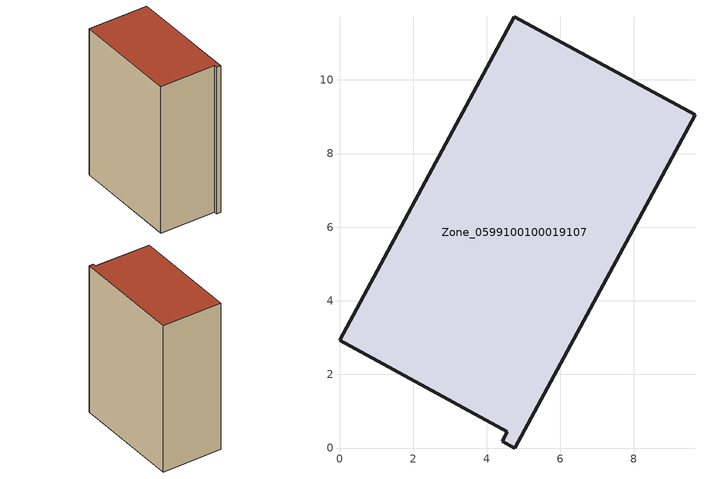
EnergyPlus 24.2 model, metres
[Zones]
Zone_0599100100019107
 floor ground (C_G): 4.42,0.19 4.56,0.45 0,2.92 4.75,11.71 9.66,9.06 4.77,0 z3.88
 wall outside (C_F): 4.56,0.45 4.42,0.19 4.77,0 9.66,9.06 4.75,11.71 0,2.92 4.56,0.45 z3.88:18
 roof outside (C_R): 4.75,11.71 0,2.92 4.56,0.45 4.42,0.19 4.77,0 9.66,9.06 z18
[BUILDING]
Pand.0599100100019107: North Axis=0; Terrain=City; Loads Convergence Tolerance Value=0.04; Temperature Convergence Tolerance Value=0.4; Solar Distribution=FullExterior; Maximum Number of Warmup Days=25; Minimum Number of Warmup Days=1
[Site:Location]
Rotterdam.The.Hague.AP_ZH_NLD Design_Conditions: Latitude=51.96; Longitude=4.45; Time Zone=1; Elevation=-4.5
[SITE:GROUNDTEMPERATURE:BUILDINGSURFACE]
18, 18, 18, 18, 18, 18, 18, 18, 18, 18, 18, 18
[MATERIAL] Thermal Absorptance=0.9; Solar Absorptance=0.7; Visible Absorptance=0.7
Name | Roughness | Thickness | Conductivity | Density | Specific Heat
G.TI.2015-2018 | MediumSmooth | 0.15 | 0.0428571 | 540 | 1210
F.TI.2015-2018 | Rough | 0.3 | 0.0666667 | 1920 | 840
R.TI.2015-2018 | MediumRough | 0.2 | 0.0333333 | 1500 | 1000
[CONSTRUCTION]
C_G: G.TI.2015-2018
C_F: F.TI.2015-2018
C_R: R.TI.2015-2018
[ZONE]
Zone_0599100100019107: Type=1; Multiplier=1; Ceiling Height=Autocalculate; Volume=Autocalculate; Floor Area=autocalculate; Part of Total Floor Area=Yes
[ZONEINFILTRATION:DESIGNFLOWRATE]
Infil_Zone_0599100100019107: Zone or ZoneList or Space or SpaceList=Zone_0599100100019107; Schedule=AlwaysOn; Design Flow Rate Calculation Method=Flow/Area; Flow Rate per Floor Area=0.0015; Constant Term Coefficient=1; Temperature Term Coefficient=0; Velocity Term Coefficient=0; Velocity Squared Term Coefficient=0
[HVACTEMPLATE:ZONE:IDEALLOADSAIRSYSTEM]
Zone_0599100100019107: Maximum Heating Supply Air Temperature=50; Minimum Cooling Supply Air Temperature=13; Maximum Heating Supply Air Humidity Ratio=0.0156; Minimum Cooling Supply Air Humidity Ratio=0.0077; Heating Limit=NoLimit; Cooling Limit=NoLimit; Dehumidification Control Type=ConstantSensibleHeatRatio; Cooling Sensible Heat Ratio=0.7; Dehumidification Setpoint=60; Humidification Control Type=None; Humidification Setpoint=30; Outdoor Air Method=None; Outdoor Air Flow Rate per Person=0.00944; Outdoor Air Flow Rate per Zone Floor Area=0; Outdoor Air Flow Rate per Zone=0; Demand Controlled Ventilation Type=None; Outdoor Air Economizer Type=NoEconomizer; Heat Recovery Type=None; Sensible Heat Recovery Effectiveness=0.7; Latent Heat Recovery Effectiveness=0.65
[ZONECONTROL:THERMOSTAT]
ThermostatControl_Zone_0599100100019107: Zone or ZoneList=Zone_0599100100019107; Control Type Schedule=DualSetpointControlType; Control 1=Thermostat_Zone_0599100100019107; Temperature Difference Between Cutout And Setpoint=0
[THERMOSTATSETPOINT:DUALSETPOINT]
Thermostat_Zone_0599100100019107: Heating Setpoint Temperature Schedule=HeatingSetpoint_Zone_0599100100019107; Cooling Setpoint Temperature Schedule=CoolingSetpoint_Zone_0599100100019107
[SCHEDULE:COMPACT]
HeatingSetpoint_Zone_0599100100019107: Through: 12/31, For: AllDays, Until: 24:00, 21
CoolingSetpoint_Zone_0599100100019107: Through: 12/31, For: AllDays, Until: 24:00, 24
DualSetpointControlType: Through: 12/31, For: AllDays, Until: 24:00, 4
AlwaysOn: Through: 12/31, For: AllDays, Until: 24:00, 1
